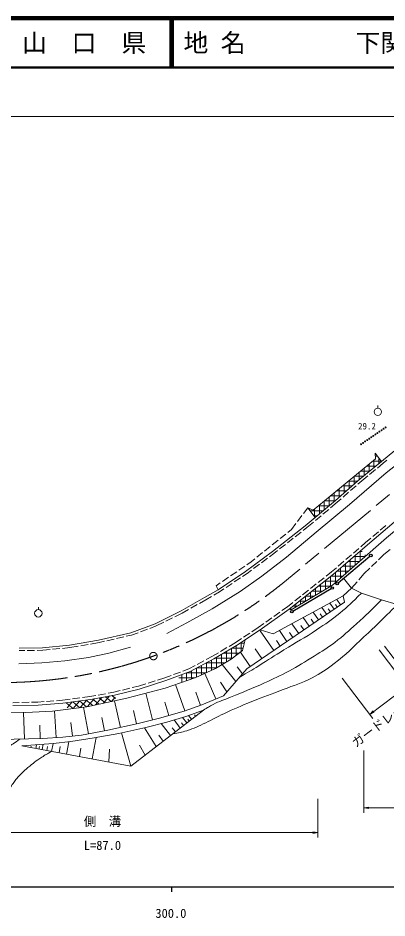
# Model space of a CAD drawing. Units: millimetres, scale not verified. Extents: x 40000 to 680000, y 20000 to 380000.
# Drawn here: x 337062 to 411356, y 198715 to 380000 of the extents above; entities that cross this region are included whole.
import ezdxf
from ezdxf.enums import TextEntityAlignment as Align

# ---------------------------------------------------------------- set-up
doc = ezdxf.new("R2010")
doc.units = ezdxf.units.MM
doc.header["$LTSCALE"] = 1000
doc.linetypes.add('CHAIN', pattern=[18.5, 12, -1.5, 3.5, -1.5])
for name, color, linetype, lineweight in [('M-BMK', 2, 'CHAIN', 13), ('M-STR-HTXT', 7, 'Continuous', 13), ('M-STR-STRC', 7, 'Continuous', 25), ('M-TTL', 2, 'Continuous', 140), ('M-TTL-BAND', 7, 'Continuous', 25), ('M-TTL-LINE', 7, 'Continuous', 50), ('M-WORK', 1, 'Continuous', 13)]:
    doc.layers.add(name, color=color, linetype=linetype, lineweight=lineweight)
doc.layers.add('M-TTL-TXT', color=7, linetype='Continuous')
doc.styles.add('ＭＳ ゴシック', font='')
doc.styles.get('ＭＳ ゴシック').set_extended_font_data('MS Gothic')

# ---------------------------------------------------------------- blocks, each defined once
blk = doc.blocks.new('open_arrow')
at = {"color": 0, "linetype": 'Continuous', "lineweight": -2}
blk.add_lwpolyline([(7.5, 1.25), (0, 0), (7.5, -1.25)], dxfattribs=at)

msp = doc.modelspace()

# ---------------------------------------------------------------- hatches: boundary and pattern name
at = {"layer": 'M-WORK'}
h = msp.add_hatch(dxfattribs=at)
h.set_pattern_fill('USER', color=256, style=0, pattern_type=2)
h.set_pattern_definition([(90, (399738, 282735), (-1000, -0), []), (0, (399738, 282735), (0, 1000), [])])
h.paths.add_polyline_path([(395424, 281358), (396458, 280841), (409059, 291211), (409002, 292331), (410266, 290687), (405981, 287178), (401009, 282839), (396912, 279415)])
h = msp.add_hatch(dxfattribs=at)
h.set_pattern_fill('USER', color=256, style=0, pattern_type=2)
h.set_pattern_definition([(0, (399971, 266552), (0, 1000), []), (90, (399971, 266552), (-1000, -0), [])])
h.paths.add_polyline_path([(391659, 260929), (400580, 267982), (406192, 272787), (407137, 271670), (400384, 265724), (392083, 260815)])
h = msp.add_hatch(dxfattribs=at)
h.set_pattern_fill('USER', color=256, style=0, pattern_type=2)
h.set_pattern_definition([(0, (373015, 248080), (0, 1000), []), (90, (373015, 248080), (-1000, -0), [])])
h.paths.add_polyline_path([(369866, 246096), (372880, 247142), (376844, 248952), (379975, 250819), (382273, 252571), (382810, 254768), (381086, 253631), (376490, 250920), (371705, 248339), (369323, 247456)])
h = msp.add_hatch(dxfattribs=at)
h.set_pattern_fill('USER', color=256, style=0, pattern_type=2)
h.set_pattern_definition([(50, (350209, 241803), (-766.04, 642.79), []), (140, (350209, 241803), (-642.79, -766.04), [])])
h.paths.add_polyline_path([(346846, 242082), (351639, 242712), (356502, 243632), (356755, 242519), (350905, 241253), (347036, 240754)])

# ---------------------------------------------------------------- linework, layer by layer
at = {"layer": 'M-BMK'}
msp.add_line((422259, 292629), (389996, 265852), dxfattribs=at)
msp.add_circle((364320, 251476), 750, dxfattribs=at)
msp.add_arc((333782, 336136), 90000, 259.02742, 308.65297, dxfattribs=at)
at = {"layer": 'M-STR-HTXT'}
for p, q in [((322822, 360140), (543606, 360140)), ((409771, 252703), (415945, 244535)), ((410826, 253501), (417052, 245265)), ((402301, 247056), (408475, 238889)), ((407872, 239687), (415342, 245333)), ((406720, 232422), (406720, 219905)), ((397404, 222696), (397404, 214928)), ((406720, 220905), (543837, 220905)), ((310518, 215928), (397404, 215928))]:
    msp.add_line(p, q, dxfattribs=at)
at = {"layer": 'M-STR-STRC'}
for p, q in [((401513, 266235), (407907, 271567)), ((392413, 260549), (400120, 265058))]:
    msp.add_line(p, q, dxfattribs=at)
for centre in [(408099, 271728), (400336, 265184), (401321, 266075), (392197, 260423)]:
    msp.add_circle(centre, 250, dxfattribs=at)
at = {"layer": 'M-TTL'}
msp.add_line((680000, 380000), (40000, 380000), dxfattribs=at)
at = {"layer": 'M-TTL-BAND'}
for p, q in [((40000, 205000), (579000, 205000)), ((368000, 205000), (368000, 204000))]:
    msp.add_line(p, q, dxfattribs=at)
at = {"layer": 'M-TTL-LINE'}
for p, q in [((367750, 380000), (367750, 370000)), ((368250, 380000), (368250, 370000)), ((40000, 370000), (680000, 370000))]:
    msp.add_line(p, q, dxfattribs=at)
at = {"layer": 'M-WORK'}
for p, q in [((409517, 301415), (409517, 301915)), ((409411, 289341), (410584, 290301)), ((410584, 290301), (411324, 290911)), ((407863, 288074), (409024, 289024)), ((405514, 286107), (406304, 286796)), ((406304, 286796), (407476, 287757)), ((404007, 284792), (405137, 285778)), ((401334, 282459), (402124, 283148)), ((402500, 283477), (403630, 284463)), ((395424, 281358), (394520, 280159)), ((398467, 280063), (399618, 281025)), ((400001, 281345), (401334, 282459)), ((394219, 279759), (393316, 278562)), ((396932, 278780), (398083, 279742)), ((393015, 278162), (392111, 276963)), ((395215, 277346), (396548, 278460)), ((409995, 276828), (411136, 277802)), ((390987, 276062), (389817, 275124)), ((392111, 276963), (391377, 276375)), ((392882, 275517), (394062, 276442)), ((394456, 276751), (395215, 277346)), ((408474, 275529), (409615, 276503)), ((389426, 274811), (388256, 273873)), ((389733, 273050), (390914, 273975)), ((391307, 274284), (392488, 275209)), ((406098, 273497), (407059, 274320)), ((407059, 274320), (408094, 275204)), ((386305, 272310), (385135, 271372)), ((387866, 273561), (386695, 272623)), ((387684, 271479), (388580, 272146)), ((388580, 272146), (389339, 272742)), ((404579, 272196), (405718, 273171)), ((409669, 270887), (410751, 271930)), ((410751, 271930), (411962, 272974)), ((384010, 270471), (383156, 269884)), ((384744, 271059), (384010, 270471)), ((386080, 270285), (387283, 271181)), ((401540, 269594), (402680, 270569)), ((403060, 270895), (404199, 271870)), ((408229, 269499), (409309, 270540)), ((381095, 268468), (379859, 267619)), ((382744, 269601), (381508, 268752)), ((383179, 268125), (384075, 268792)), ((384476, 269090), (385679, 269986)), ((399083, 267562), (400199, 268445)), ((400199, 268445), (401161, 269269)), ((406787, 268109), (407869, 269152)), ((379447, 267336), (378211, 266487)), ((380610, 266402), (381856, 267237)), ((382271, 267516), (383179, 268125)), ((397514, 266322), (398690, 267252)), ((405659, 266834), (406787, 268109)), ((377798, 266203), (376944, 265616)), ((376944, 265616), (377361, 264824)), ((377626, 264400), (378534, 265009)), ((378949, 265288), (380195, 266123)), ((394376, 263841), (395552, 264772)), ((395945, 265082), (397121, 266012)), ((404201, 265184), (405328, 266459)), ((374887, 262811), (376040, 263480)), ((376473, 263731), (377626, 264400)), ((392807, 262601), (393983, 263531)), ((402006, 261789), (401258, 262885)), ((341159, 260835), (341159, 261335)), ((371851, 261111), (373160, 261844)), ((373596, 262088), (374887, 262811)), ((390204, 260626), (391298, 261409)), ((391298, 261409), (392414, 262291)), ((399213, 259881), (398266, 261267)), ((400692, 260891), (399850, 262123)), ((401349, 261340), (400975, 261888)), ((368628, 259399), (370124, 260144)), ((370124, 260144), (371415, 260867)), ((388577, 259463), (389797, 260335)), ((397550, 258744), (396484, 260304)), ((398381, 259313), (397908, 260006)), ((399952, 260386), (399531, 261002)), ((363579, 257053), (364896, 257539)), ((364896, 257539), (366391, 258284)), ((366838, 258507), (368181, 259176)), ((385449, 257226), (386543, 258008)), ((386950, 258299), (388170, 259172)), ((393574, 256028), (392226, 258001)), ((394626, 256747), (394027, 257624)), ((395679, 257466), (394480, 259220)), ((396614, 258105), (396081, 258885)), ((358845, 255456), (359916, 255701)), ((359916, 255701), (361233, 256187)), ((361702, 256360), (363110, 256880)), ((382482, 255270), (383735, 256096)), ((384152, 256371), (385449, 257226)), ((388543, 252590), (385846, 256537)), ((391206, 254410), (389690, 256629)), ((392390, 255219), (391716, 256205)), ((349698, 253561), (351176, 253820)), ((351668, 253906), (353386, 254207)), ((353386, 254207), (354458, 254452)), ((354945, 254564), (356408, 254898)), ((356895, 255010), (358357, 255344)), ((379558, 253427), (380768, 254140)), ((380768, 254140), (382065, 254995)), ((389875, 253500), (389116, 254610)), ((337300, 252599), (338415, 252608)), ((338915, 252612), (340415, 252624)), ((340915, 252628), (342030, 252637)), ((342030, 252637), (343515, 252783)), ((344013, 252832), (345505, 252978)), ((346003, 253027), (347488, 253173)), ((347488, 253173), (349206, 253474)), ((376195, 251443), (377405, 252157)), ((377836, 252411), (379128, 253173)), ((383806, 249354), (381836, 252238)), ((386175, 250972), (384826, 252946)), ((373166, 249809), (374486, 250521)), ((374926, 250758), (376195, 251443)), ((370225, 248430), (371457, 248887)), ((371457, 248887), (372726, 249571)), ((380919, 246345), (378175, 249746)), ((382294, 247927), (381191, 249312)), ((365167, 246636), (366649, 247104)), ((366649, 247104), (367881, 247561)), ((368350, 247735), (369756, 248256)), ((376891, 242830), (374706, 247976)), ((358110, 244640), (359567, 244994)), ((360053, 245112), (361301, 245415)), ((361301, 245415), (362783, 245883)), ((363260, 246034), (364690, 246486)), ((370631, 240429), (368781, 245719)), ((379127, 244282), (377849, 246229)), ((348033, 242843), (349520, 243039)), ((350016, 243104), (351544, 243304)), ((351544, 243304), (352732, 243529)), ((353223, 243622), (354697, 243901)), ((355188, 243994), (356376, 244219)), ((356376, 244219), (357624, 244522)), ((364154, 238622), (362795, 243985)), ((373797, 241536), (372875, 244174)), ((336017, 242085), (337301, 242115)), ((337801, 242126), (339300, 242161)), ((339800, 242172), (341084, 242202)), ((341084, 242202), (342300, 242295)), ((342798, 242333), (344294, 242447)), ((344793, 242485), (346009, 242577)), ((346009, 242577), (347537, 242778)), ((351232, 235818), (350238, 241167)), ((357691, 237105), (356514, 242467)), ((367399, 239501), (366631, 242196)), ((338339, 234793), (338178, 240088)), ((344750, 235077), (344414, 240415)), ((360934, 237817), (360340, 240519)), ((372009, 238733), (371407, 239514)), ((372801, 239343), (372598, 239607)), ((341547, 234890), (341466, 237563)), ((348001, 235365), (347712, 238070)), ((354470, 236420), (353969, 239118)), ((367771, 235468), (365911, 237882)), ((369730, 236977), (368472, 238610)), ((370401, 237494), (369970, 238053)), ((371071, 238011), (370210, 239128)), ((371540, 238372), (371239, 238762)), ((359807, 229332), (357930, 236001)), ((364874, 233236), (362500, 236992)), ((368750, 236223), (368122, 237039)), ((343835, 232280), (344128, 233870)), ((346831, 231727), (347292, 234224)), ((352015, 230770), (352812, 235089)), ((366322, 234352), (365392, 235559)), ((339644, 233053), (339693, 233318)), ((340628, 232872), (340764, 233608)), ((341277, 232752), (341377, 233293)), ((341926, 232632), (342126, 233714)), ((342881, 232456), (343027, 233251)), ((345333, 232003), (345564, 233252)), ((349423, 231248), (349737, 232951)), ((355373, 230150), (355485, 232695)), ((362678, 231544), (361530, 233552))]:
    msp.add_line(p, q, dxfattribs=at)
for points in [[(391659, 260929), (392083, 260815), (400384, 265724), (411287, 275324), (418124, 281012), (423036, 285120), (427517, 288854), (430505, 291181), (433607, 293220), (437026, 295260), (440904, 297414), (444667, 299339), (448372, 301091), (451934, 302614), (455841, 303993), (460121, 305170), (464401, 306061), (468279, 306779), (472186, 307325), (477069, 307899), (493500, 309192), (499115, 310767)], [(337296, 253099), (342003, 253137), (347420, 253669), (353287, 254698), (359774, 256181), (364697, 257999), (369890, 260586), (374640, 263245), (377361, 264824), (382891, 268533), (388276, 272544), (394901, 277734), (401009, 282839), (405981, 287178), (410266, 290687), (415233, 294776)], [(396912, 279415), (395424, 281358), (396458, 280841), (409059, 291211), (409002, 292331), (410266, 290687)], [(367057, 256050), (371040, 258137), (376153, 260971), (381784, 264514), (386188, 267597), (391129, 271389), (397104, 276407), (403787, 281979), (411156, 288385), (415579, 291832)], [(336018, 241485), (341113, 241603), (346071, 241980), (351639, 242712), (356502, 243632), (361463, 244837), (366844, 246536), (371705, 248339), (376490, 250920), (381086, 253631), (385789, 256731), (391659, 260929), (400580, 267982), (407449, 273864), (419018, 283745)], [(385789, 256731), (388440, 255954), (402535, 263576), (404201, 265184), (402626, 267163)], [(404201, 265184), (406194, 264127), (410244, 262806), (413404, 261858), (415961, 261284)], [(402535, 263576), (402832, 262354), (383136, 248896), (378434, 243486), (374054, 241626), (370520, 240390), (365580, 238983), (361271, 237891), (355123, 236541), (349867, 235565), (346104, 235162), (341996, 234904), (333493, 234645), (330362, 235967), (326340, 239299), (324755, 240864)], [(320087, 242599), (322010, 241770), (324755, 240864), (331802, 240248), (338667, 240076), (344010, 240363), (350905, 241253), (359005, 243006), (366675, 244988), (372880, 247142), (376844, 248952), (379975, 250819), (382273, 252571), (382810, 254768)], [(337240, 249941), (341874, 250113), (346470, 250496), (351239, 251185), (355337, 252047), (359703, 253235)]]:
    msp.add_lwpolyline(points, dxfattribs=at)
msp.add_lwpolyline([(337861, 233382), (359807, 229332), (374385, 240564), (370881, 239329), (367031, 238180), (362809, 237059), (357380, 235881), (352410, 235020), (347728, 234273), (344137, 233871)], close=True, dxfattribs=at)
for centre, radius in [((409517, 300665), 750), ((410663, 297250), 100), ((411075, 297533), 100), ((408191, 295549), 100), ((408603, 295832), 100), ((409015, 296116), 100), ((409427, 296399), 100), ((409839, 296683), 100), ((410251, 296966), 100), ((406132, 294132), 100), ((406544, 294415), 100), ((406956, 294699), 100), ((407368, 294982), 100), ((407780, 295265), 100), ((341159, 260085), 750)]:
    msp.add_circle(centre, radius, dxfattribs=at)
for points, knots in [([(381622, 247154), (383523, 248289), (384011, 248585), (385530, 249521), (387531, 250753), (388619, 251497), (390614, 252738), (393171, 254329), (394691, 255083), (397192, 256759), (399055, 258008), (400107, 258704), (401846, 260120), (403637, 261579), (404224, 262168), (406194, 264127)], [0, 0, 0, 0, 1, 1, 1, 2, 2, 2, 3, 3, 3, 4, 4, 4, 5, 5, 5, 5]), ([(368189, 235790), (369522, 236022), (369943, 236122), (371038, 236448), (372589, 236911), (373391, 237372), (374858, 238057), (376300, 238729), (377063, 239197), (378506, 239866), (380681, 240875), (381916, 241406), (384137, 242308), (386575, 243298), (387980, 243752), (390427, 244721), (392715, 245627), (394082, 245957), (396259, 247105), (398092, 248072), (399089, 248696), (400740, 249949), (403239, 251847), (404420, 253181), (406715, 255321), (409387, 257812), (410228, 258670), (413404, 261858)], [0, 0, 0, 0, 1, 1, 1, 2, 2, 2, 3, 3, 3, 4, 4, 4, 5, 5, 5, 6, 6, 6, 7, 7, 7, 8, 8, 8, 9, 9, 9, 9]), ([(374385, 240564), (375272, 241154), (375561, 241317), (376349, 241738), (377661, 242438), (378501, 242604), (379873, 243175), (382544, 244284), (384062, 244860), (386691, 246066), (388616, 246950), (389715, 247408), (391574, 248422), (393621, 249537), (394736, 250221), (396706, 251467), (398348, 252505), (399296, 253051), (400843, 254224), (402643, 255590), (403550, 256485), (405228, 257997), (407245, 259814), (407880, 260460), (410244, 262806)], [0, 0, 0, 0, 1, 1, 1, 2, 2, 2, 3, 3, 3, 4, 4, 4, 5, 5, 5, 6, 6, 6, 7, 7, 7, 8, 8, 8, 8]), ([(327182, 225054), (328163, 226382), (328438, 226754), (329308, 227792), (330188, 228844), (330670, 229451), (331663, 230397), (332827, 231505), (333588, 232007), (334880, 232963), (335865, 233690), (336202, 233927), (337445, 234765)], [0, 0, 0, 0, 1, 1, 1, 2, 2, 2, 3, 3, 3, 4, 4, 4, 4]), ([(335551, 225063), (336102, 225910), (336292, 226168), (336834, 226825), (337608, 227764), (338134, 228214), (339055, 229008), (340083, 229894), (340692, 230360), (341832, 231096), (342596, 231588), (342872, 231756), (343835, 232280)], [0, 0, 0, 0, 1, 1, 1, 2, 2, 2, 3, 3, 3, 4, 4, 4, 4])]:
    msp.add_open_spline(points, degree=3, knots=knots, dxfattribs=at)

# ---------------------------------------------------------------- block references
at = {"layer": 'M-STR-HTXT', "xscale": 133, "yscale": 133}
for p, rotation in [((407872, 239687), 37.1), ((397404, 215928), 180)]:
    msp.add_blockref('open_arrow', p, dxfattribs=dict(at, rotation=rotation))
msp.add_blockref('open_arrow', (406720, 220905), dxfattribs=at)

# ---------------------------------------------------------------- texts
at = {"layer": 'M-STR-HTXT', "style": 'ＭＳ ゴシック'}
msp.add_text('ガードレール', height=1833, rotation=37.087, dxfattribs=at).set_placement((410542, 238256), align=Align.MIDDLE_CENTER)
msp.add_text('側\u3000溝', height=1833, dxfattribs=at).set_placement((354065, 218184), align=Align.MIDDLE_CENTER)
msp.add_text('L=87.0', height=1833, dxfattribs=at).set_placement((354065, 211891), align=Align.BOTTOM_CENTER)
at = {"layer": 'M-TTL-BAND', "style": 'ＭＳ ゴシック'}
msp.add_text('300.0', height=1833, dxfattribs=at).set_placement((367844, 198195), align=Align.BOTTOM_CENTER)
at = {"layer": 'M-TTL-TXT', "style": 'ＭＳ ゴシック'}
msp.add_text('山\u3000口\u3000県', height=3666, dxfattribs=at).set_placement((350375, 375000), align=Align.MIDDLE_CENTER)
for s, p in [('地 名', (370380, 375000)), ('下関市大字永田郷', (405024, 375000))]:
    msp.add_text(s, height=3666, dxfattribs=at).set_placement(p, align=Align.MIDDLE_LEFT)
at = {"layer": 'M-WORK', "style": 'ＭＳ ゴシック'}
msp.add_text('29.2', height=1320, dxfattribs=at).set_placement((407325, 297788), align=Align.MIDDLE_CENTER)

doc.saveas('drawing.dxf')
